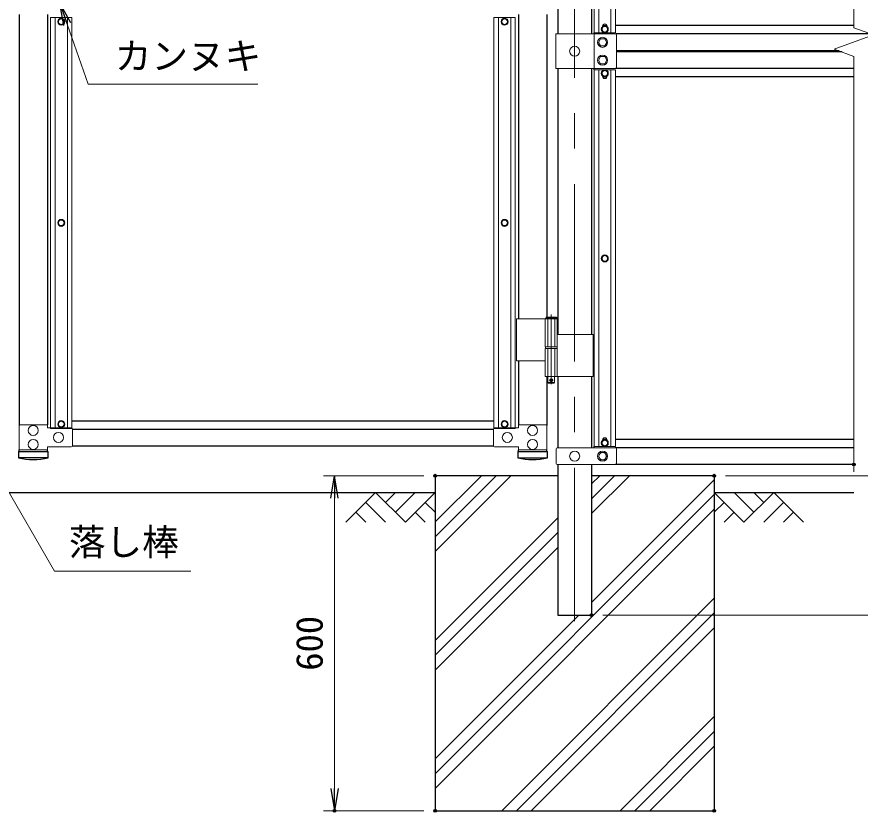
# Model space of a CAD drawing. Units: millimetres, scale not verified. Extents: x -4200 to 4200, y -2970 to 2970.
# Drawn here: x 1705 to 3215, y -1227 to 198 of the extents above; entities that cross this region are included whole.
import ezdxf
from ezdxf.enums import TextEntityAlignment as Align

# ---------------------------------------------------------------- set-up
doc = ezdxf.new("R2010")
doc.units = ezdxf.units.MM
doc.header["$LTSCALE"] = 10
doc.header["$PDMODE"] = 32
doc.header["$PDSIZE"] = 5
doc.linetypes.add('DASHED', pattern=[7.5, 6, -1.5])
doc.linetypes.add('USER1', pattern=[50.8, 31.75, -6.35, 6.35, -6.35])
for name, color, linetype, lineweight in [('0-1_D-STR1', 1, 'Continuous', 25), ('0-2_D-STR3', 3, 'Continuous', 13), ('0-3_D-BMK', 2, 'USER1', 13), ('0-4_D-STR-DIM', 7, 'Continuous', 13), ('0-7_D-STR-TXT', 7, 'Continuous', 13), ('0-8_D-BGD', 7, 'Continuous', 25), ('0-9_D-DCR-HCH', 7, 'Continuous', 13), ('0-A_D-STR4', 7, 'Continuous', 25)]:
    doc.layers.add(name, color=color, linetype=linetype, lineweight=lineweight)
doc.layers.add('0-5_0', color=7, linetype='Continuous')
doc.layers.add('0-6_Defpoints', color=8, linetype='Continuous')
doc.styles.add('ＭＳ ゴシック', font='')
doc.styles.get('ＭＳ ゴシック').set_extended_font_data('MS Gothic')

# ---------------------------------------------------------------- blocks, each defined once
blk = doc.blocks.new('_Open')
at = {"layer": '0-5_0'}
blk.add_line((-10, 1.667), (0, 0), dxfattribs=at)
blk.add_lwpolyline([(-10, -1.667), (0, 0), (-10, 0)], dxfattribs=at)

msp = doc.modelspace()

# ---------------------------------------------------------------- linework, layer by layer
at = {"layer": '0-1_D-STR1'}
for p, q in [((2673.35, 621.4), (2673.35, 166.9)), ((2733.85, 621.4), (2733.85, 166.9)), ((1708.6, 201.7), (1708.6, -534.2)), ((1759.4, 201.7), (1759.4, -533.09)), ((2602.8, 201.7), (2602.8, -343.3)), ((2653.6, 201.7), (2653.6, -340.3)), ((2761.48, 181.9), (2753.73, 181.9)), ((3203.6, 181.9), (2776.6, 181.9)), ((2738.6, 166.9), (2738.6, 169.15)), ((3235.62, 166.9), (2777.93, 166.9)), ((3177.09, 136.9), (2778.6, 136.9)), ((3182.58, 134.9), (2778.6, 134.9)), ((2673.35, 104.9), (2673.35, -370.6)), ((2733.85, 104.9), (2733.85, -370.6)), ((2738.6, 102.65), (2738.6, 104.9)), ((3203.6, 104.9), (2776.6, 104.9)), ((2753.73, 89.9), (2761.48, 89.9)), ((3203.6, 89.9), (2776.6, 89.9)), ((2602.8, -418.3), (2602.8, -533.09)), ((2653.6, -446.3), (2653.6, -534.2)), ((2673.35, -445.6), (2673.35, -574.1)), ((2733.85, -445.6), (2733.85, -574.1)), ((1803.1, -525.59), (2559.1, -525.59)), ((1807.1, -525.59), (2555.1, -525.59)), ((1807.1, -525.59), (2555.1, -525.59)), ((1803.89, -540.59), (2558.32, -540.59)), ((1803.89, -540.59), (2558.32, -540.59)), ((1803.89, -540.59), (2558.32, -540.59)), ((1803.89, -570.59), (2558.32, -570.59)), ((1803.89, -570.59), (2558.32, -570.59)), ((1803.89, -570.59), (2558.32, -570.59)), ((2738.6, -574.1), (2738.6, -571.85)), ((2761.48, -559.1), (2753.73, -559.1)), ((3203.6, -559.1), (2776.6, -559.1)), ((1707.4, -581.09), (1760.6, -581.09)), ((1707.4, -581.09), (1707.4, -592.09)), ((1708.6, -581.09), (1708.6, -578.09)), ((1759.4, -581.09), (1759.4, -578.09)), ((1760.6, -592.09), (1760.6, -581.09)), ((2601.6, -581.09), (2654.8, -581.09)), ((2601.6, -581.09), (2601.6, -592.09)), ((2602.8, -581.09), (2602.8, -578.09)), ((2653.6, -581.09), (2653.6, -578.09)), ((2654.8, -592.09), (2654.8, -581.09)), ((3203.6, -574.1), (2776.25, -574.1)), ((1759.4, -592.09), (1708.6, -592.09)), ((2601.6, -592.09), (2654.8, -592.09)), ((2673.35, -604.1), (2673.35, -874.1)), ((2733.85, -604.1), (2733.85, -874.1)), ((3203.6, -604.1), (2776.25, -604.1)), ((2673.35, -874.1), (2733.85, -874.1))]:
    msp.add_line(p, q, dxfattribs=at)
for centre in [(1734, -475.67), (2628.2, -475.67)]:
    msp.add_arc(centre, 119.43, 257.13052, 282.86948, dxfattribs=at)
at = {"layer": '0-2_D-STR3'}
for p, q in [((2738.6, 843.65), (2738.6, 169.15)), ((2746.6, 843.65), (2746.6, 169.15)), ((2768.6, 843.65), (2768.6, 169.15)), ((2776.6, 843.65), (2776.6, 169.15)), ((1765.1, -539.35), (1765.1, 196.65)), ((1765.1, 196.65), (1803.1, 196.65)), ((1773.1, -539.35), (1773.1, 196.65)), ((1795.1, -539.35), (1795.1, 196.65)), ((1803.1, -539.35), (1803.1, 196.65)), ((2559.1, -539.35), (2559.1, 196.65)), ((2597.1, 196.65), (2559.1, 196.65)), ((2567.1, -539.35), (2567.1, 196.65)), ((2589.1, -539.35), (2589.1, 196.65)), ((2597.1, -539.35), (2597.1, 196.65)), ((2669.65, 166.9), (2776.6, 166.9)), ((2669.65, 104.9), (2669.65, 166.9)), ((2738.6, 169.15), (2776.6, 169.15)), ((2738.6, 104.9), (2738.6, 166.9)), ((2753.6, 180.2), (2753.6, 180.9)), ((2761.6, 180.9), (2761.6, 180.2)), ((2749.85, 158.4), (2746.1, 151.9)), ((2746.1, 151.9), (2749.85, 145.4)), ((2757.36, 158.4), (2749.85, 158.4)), ((2778.6, 164.9), (2778.6, 106.9)), ((2749.85, 145.4), (2757.36, 145.4)), ((2749.85, 126.4), (2746.1, 119.9)), ((2757.36, 126.4), (2749.85, 126.4)), ((2746.1, 119.9), (2749.85, 113.4)), ((2749.85, 113.4), (2757.36, 113.4)), ((2669.65, 104.9), (2776.6, 104.9)), ((2738.6, 102.65), (2776.6, 102.65)), ((2738.6, 102.65), (2738.6, -571.85)), ((2746.6, 102.65), (2746.6, -571.85)), ((2753.6, 91.6), (2753.6, 90.9)), ((2761.6, 90.9), (2761.6, 91.6)), ((2768.6, 102.65), (2768.6, -571.85)), ((2776.6, 102.65), (2776.6, -571.85)), ((2599.65, -343.3), (2599.65, -418.3)), ((2599.65, -343.3), (2672.56, -343.3)), ((2650.96, -343.3), (2650.96, -393.3)), ((2671.76, -341.3), (2651.76, -341.3)), ((2652.76, -340.3), (2670.76, -340.3)), ((2671.76, -341.3), (2670.76, -340.3)), ((2671.76, -341.3), (2671.76, -343.3)), ((2672.56, -343.3), (2672.56, -393.3)), ((2672.56, -371.3), (2736.9, -371.3)), ((2736.9, -371.3), (2736.9, -446.3)), ((2650.96, -393.3), (2672.56, -393.3)), ((2650.96, -396.3), (2672.56, -396.3)), ((2650.96, -396.3), (2650.96, -446.3)), ((2651.26, -393.3), (2651.26, -396.3)), ((2651.26, -396.3), (2672.26, -396.3)), ((2672.26, -393.3), (2672.26, -396.3)), ((2672.56, -396.3), (2672.56, -446.3)), ((2599.65, -418.3), (2650.85, -418.3)), ((2650.96, -446.3), (2736.9, -446.3)), ((2655.76, -446.3), (2655.76, -457.3)), ((2656.76, -458.3), (2655.76, -457.3)), ((2656.76, -458.3), (2666.76, -458.3)), ((2666.76, -458.3), (2667.76, -457.3)), ((1803.1, -539.35), (1765.1, -539.35)), ((1804.15, -570.59), (1804.15, -540.59)), ((2558.05, -570.59), (2558.05, -540.59)), ((2559.1, -539.35), (2597.1, -539.35)), ((2738.6, -571.85), (2776.6, -571.85)), ((2753.6, -560.8), (2753.6, -560.1)), ((2761.6, -560.1), (2761.6, -560.8)), ((2670.27, -576.1), (2670.27, -602.1)), ((2776.6, -574.1), (2672.27, -574.1)), ((2778.6, -576.1), (2778.6, -602.1)), ((2776.6, -604.1), (2672.27, -604.1))]:
    msp.add_line(p, q, dxfattribs=at)
at = {"layer": '0-2_D-STR3', "linetype": 'DASHED'}
for p, q in [((2655.46, -343.3), (2655.46, -393.3)), ((2668.06, -343.3), (2668.06, -393.3)), ((2655.46, -396.3), (2655.46, -446.3)), ((2668.06, -396.3), (2668.06, -446.3))]:
    msp.add_line(p, q, dxfattribs=at)
at = {"layer": '0-2_D-STR3'}
for points in [[(1778.33, 188.9), (1781.22, 193.9), (1786.99, 193.9)], [(1789.88, 188.9), (1786.99, 183.9), (1781.22, 183.9), (1778.33, 188.9)], [(2572.33, 188.9), (2575.22, 183.9), (2580.99, 183.9), (2583.88, 188.9)], [(2583.88, 188.9), (2580.99, 193.9), (2575.22, 193.9)], [(2757.36, 145.4), (2761.11, 151.9), (2757.36, 158.4)], [(2757.36, 113.4), (2761.11, 119.9), (2757.36, 126.4)], [(1786.99, -166.1), (1789.88, -171.1), (1786.99, -176.1), (1781.22, -176.1), (1778.33, -171.1)], [(2575.22, -166.1), (2572.33, -171.1), (2575.22, -176.1), (2580.99, -176.1), (2583.88, -171.1)], [(1778.33, -171.35), (1781.22, -166.35), (1786.99, -166.35)], [(2583.88, -171.35), (2580.99, -166.35), (2575.22, -166.35)], [(2652.76, -340.3), (2651.76, -341.3), (2651.76, -343.3)], [(2667.76, -446.3), (2667.76, -457.3), (2655.76, -457.3)], [(1789.88, -531.6), (1786.99, -526.6), (1781.22, -526.6), (1778.33, -531.6)], [(2572.33, -531.6), (2575.22, -526.6), (2580.99, -526.6), (2583.88, -531.6)], [(1759.4, -533.09), (1708.6, -533.09), (1708.6, -578.09), (1759.4, -578.09), (1759.4, -572.59), (1802.15, -572.59)], [(1759.4, -533.09), (1759.4, -538.59), (1802.15, -538.59)], [(1778.33, -531.6), (1781.22, -536.6), (1786.99, -536.6)], [(2602.8, -533.09), (2653.6, -533.09), (2653.6, -578.09), (2602.8, -578.09), (2602.8, -572.59), (2560.05, -572.59)], [(2602.8, -533.09), (2602.8, -538.59), (2560.05, -538.59)], [(2583.88, -531.6), (2580.99, -536.6), (2575.22, -536.6)]]:
    msp.add_lwpolyline(points, dxfattribs=at)
for points in [[(1778.33, 188.9), (1781.22, 193.9), (1786.99, 193.9), (1789.88, 188.9), (1786.99, 183.9), (1781.22, 183.9)], [(2583.88, 188.9), (2580.99, 193.9), (2575.22, 193.9), (2572.33, 188.9), (2575.22, 183.9), (2580.99, 183.9)], [(2751.83, 175.4), (2754.72, 180.4), (2760.49, 180.4), (2763.38, 175.4), (2760.49, 170.4), (2754.72, 170.4)], [(2751.83, 96.4), (2754.72, 101.4), (2760.49, 101.4), (2763.38, 96.4), (2760.49, 91.4), (2754.72, 91.4)], [(2751.83, -235.1), (2754.72, -230.1), (2760.49, -230.1), (2763.38, -235.1), (2760.49, -240.1), (2754.72, -240.1)], [(1778.33, -531.6), (1781.22, -536.6), (1786.99, -536.6), (1789.88, -531.6), (1786.99, -526.6), (1781.22, -526.6)], [(2583.88, -531.6), (2580.99, -536.6), (2575.22, -536.6), (2572.33, -531.6), (2575.22, -526.6), (2580.99, -526.6)], [(2751.83, -565.6), (2754.72, -560.6), (2760.49, -560.6), (2763.38, -565.6), (2760.49, -570.6), (2754.72, -570.6)], [(2761.1, -589.1), (2757.36, -582.6), (2749.85, -582.6), (2746.1, -589.1), (2749.85, -595.6), (2757.36, -595.6)]]:
    msp.add_lwpolyline(points, close=True, dxfattribs=at)
for centre, radius in [((1784.1, 188.9), 6.25), ((1784.1, 188.9), 6.25), ((1784.1, 188.9), 5), ((1784.1, 188.9), 5), ((2578.1, 188.9), 6.25), ((2578.1, 188.9), 6.25), ((2578.1, 188.9), 5), ((2578.1, 188.9), 5), ((2757.6, 175.4), 6.25), ((2757.6, 175.4), 5), ((2753.6, 151.9), 9), ((2703.6, 135.9), 9), ((2753.6, 119.9), 9), ((2757.6, 96.4), 6.25), ((2757.6, 96.4), 5), ((1784.1, -171.35), 6.25), ((2578.1, -171.35), 6.25), ((1784.1, -171.35), 5), ((2578.1, -171.35), 5), ((2757.6, -235.1), 6.25), ((2757.6, -235.1), 5), ((2661.76, -453.3), 2.5), ((1784.1, -531.6), 6.25), ((1784.1, -531.6), 6.25), ((1784.1, -531.6), 5), ((1784.1, -531.6), 5), ((2578.1, -531.6), 6.25), ((2578.1, -531.6), 6.25), ((2578.1, -531.6), 5), ((2578.1, -531.6), 5), ((1734, -543.09), 9), ((2628.2, -543.09), 9), ((1779.15, -555.59), 9), ((2583.05, -555.59), 9), ((1734, -568.09), 9), ((2628.2, -568.09), 9), ((2757.6, -565.6), 6.25), ((2757.6, -565.6), 5), ((2703.6, -589.1), 9), ((2753.6, -589.1), 9), ((2753.6, -589.1), 6.5)]:
    msp.add_circle(centre, radius, dxfattribs=at)
for centre, radius, start, end in [((2757.6, 180.9), 4, 0, 180), ((2776.6, 164.9), 2, 0, 90), ((2776.6, 106.9), 2, 270, 0), ((2757.6, 90.9), 4, 180, 0), ((1802.15, -540.59), 2, 0, 90), ((2560.05, -540.59), 2, 90, 180), ((2757.6, -560.1), 4, 0, 180), ((1802.15, -570.59), 2, 270, 0), ((2560.05, -570.59), 2, 180, 270), ((2672.27, -576.1), 2, 90, 180), ((2776.6, -576.1), 2, 0, 90), ((2672.27, -602.1), 2, 180, 270), ((2776.6, -602.1), 2, 270, 0)]:
    msp.add_arc(centre, radius, start, end, dxfattribs=at)
at = {"layer": '0-3_D-BMK'}
for p, q in [((2703.6, 914.14), (2703.6, -884.68)), ((2703.6, 130.93), (2703.6, 140.87)), ((2661.76, -335.39), (2661.76, -460.27)), ((2658.14, -453.3), (2665.39, -453.3))]:
    msp.add_line(p, q, dxfattribs=at)
at = {"layer": '0-4_D-STR-DIM'}
for p, q in [((3203.6, 178.05), (3203.6, 941.9)), ((3238.84, 165.22), (3203.6, 178.05)), ((3168.37, 139.57), (3238.84, 165.22)), ((3203.6, 126.75), (3168.37, 139.57)), ((3203.6, -617.1), (3203.6, 126.75)), ((2433.6, -624.1), (2253.6, -624.1)), ((2973.6, -624.1), (3523.6, -624.1)), ((2973.6, -624.1), (3643.6, -624.1)), ((2973.6, -624.1), (3643.6, -624.1)), ((2273.6, -664.1), (2273.6, -1184.1)), ((2753.85, -874.1), (3763.6, -874.1)), ((2753.85, -874.1), (3643.6, -874.1)), ((2433.6, -1224.1), (2253.6, -1224.1))]:
    msp.add_line(p, q, dxfattribs=at)
at = {"layer": '0-6_Defpoints'}
for p in [(3203.6, -604.1), (2453.6, -624.1), (2953.6, -624.1), (2733.85, -874.1), (2273.6, -1224.1), (2453.6, -1224.1), (2453.6, -1224.1), (2953.6, -1224.1)]:
    msp.add_point(p, dxfattribs=at)
at = {"layer": '0-7_D-STR-TXT'}
for points in [[(2136.06, 76.9), (1832.1, 76.9), (1782.3, 220.28)], [(2016.38, -795.09), (1772.06, -795.09), (1678.39, -632.85)]]:
    msp.add_lwpolyline(points, dxfattribs=at)
at = {"layer": '0-8_D-BGD'}
for p, q in [((953.6, -654.1), (2453.6, -654.1)), ((2953.6, -654.1), (3203.6, -654.1))]:
    msp.add_line(p, q, dxfattribs=at)
at = {"layer": '0-9_D-DCR-HCH'}
for p, q in [((2453.6, -760.04), (2589.54, -624.1)), ((2453.6, -733.52), (2563.02, -624.1)), ((2453.6, -707), (2536.51, -624.1)), ((2733.85, -691.92), (2801.67, -624.1)), ((2733.85, -665.4), (2775.16, -624.1)), ((2733.85, -638.89), (2748.64, -624.1)), ((2733.85, -851.02), (2953.6, -631.27)), ((2347.18, -654.1), (2293.97, -707.31)), ((2347.18, -654.1), (2400.39, -707.31)), ((2364.92, -671.84), (2382.65, -654.1)), ((2382.65, -689.58), (2418.13, -654.1)), ((2400.39, -707.31), (2453.6, -654.1)), ((2453.6, -1157.79), (2953.6, -657.79)), ((3006.82, -707.31), (2953.6, -654.1)), ((3024.55, -689.58), (2989.08, -654.1)), ((3060.03, -654.1), (3006.82, -707.31)), ((3042.38, -671.93), (3024.55, -654.1)), ((3060.03, -654.1), (3113.24, -707.31)), ((2329.44, -671.84), (2365.08, -707.31)), ((2435.87, -671.84), (2453.6, -689.5)), ((2971.34, -671.84), (2953.6, -689.5)), ((3077.77, -671.84), (3042.13, -707.31)), ((2311.71, -689.58), (2329.52, -707.31)), ((2418.13, -689.58), (2435.95, -707.31)), ((2453.6, -1184.3), (2953.6, -684.3)), ((2989.08, -689.58), (2971.26, -707.31)), ((3095.5, -689.58), (3077.68, -707.31)), ((2453.6, -919.14), (2673.35, -699.39)), ((2453.6, -945.65), (2673.35, -725.9)), ((2453.6, -972.17), (2673.35, -752.42)), ((2572.9, -1224.1), (2953.6, -843.4)), ((2453.6, -1131.27), (2710.77, -874.1)), ((2599.42, -1224.1), (2953.6, -869.92)), ((2625.94, -1224.1), (2953.6, -896.43)), ((2785.04, -1224.1), (2953.6, -1055.53)), ((2811.55, -1224.1), (2953.6, -1082.05)), ((2838.07, -1224.1), (2953.6, -1108.57))]:
    msp.add_line(p, q, dxfattribs=at)
at = {"layer": '0-A_D-STR4'}
for p, q in [((2453.6, -624.1), (2453.6, -1224.1)), ((2673.35, -624.1), (2453.6, -624.1)), ((2953.6, -624.1), (2733.85, -624.1)), ((2953.6, -624.1), (2953.6, -1224.1)), ((2453.6, -1224.1), (2953.6, -1224.1))]:
    msp.add_line(p, q, dxfattribs=at)

# ---------------------------------------------------------------- block references
at = {"layer": '0-4_D-STR-DIM', "xscale": 4, "yscale": 4}
for p, rotation in [((2273.6, -624.1), 90), ((2273.6, -1224.1), 270)]:
    msp.add_blockref('_Open', p, dxfattribs=dict(at, rotation=rotation))
at = {"layer": '0-7_D-STR-TXT', "xscale": 4, "yscale": 4, "rotation": 109.15293}
msp.add_blockref('_Open', (1781.64, 222.17), dxfattribs=at)

# ---------------------------------------------------------------- texts
at = {"layer": '0-4_D-STR-DIM', "style": 'ＭＳ ゴシック'}
msp.add_text('600', height=48.09, rotation=90, dxfattribs=at).set_placement((2266.86, -973.35), align=Align.BOTTOM_LEFT)
at = {"layer": '0-7_D-STR-TXT', "style": 'ＭＳ ゴシック'}
for s, p in [('カンヌキ', (1879.97, 88.98)), ('落し棒', (1797.85, -781.36))]:
    msp.add_text(s, height=48.09, dxfattribs=at).set_placement(p, align=Align.BOTTOM_LEFT)

doc.saveas('drawing.dxf')
